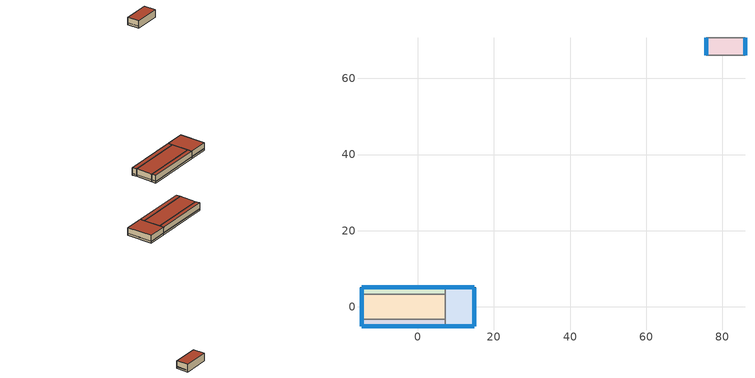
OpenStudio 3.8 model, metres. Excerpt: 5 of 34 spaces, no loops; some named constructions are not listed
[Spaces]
Outpatient Exam A  - Story Top
 floor adiabatic (Typical Interior Floor): -14.8,-5.09 -14.8,-3.32 7.24,-3.32 7.24,-5.09 z3.05
 wall outside: -14.8,-3.32 -14.8,-5.09 7.24,-5.09 z3.05:6.1
 wall to Outpatient Hall B  - Story Top: 7.24,-3.32 -14.8,-3.32 z3.05:6.1
 wall to Outpatient Office  - Story Top: 7.24,-5.09 7.24,-3.32 z3.05:6.1
 window (Window U-0.75 SHGC 0.65): -14.8,-3.34 -14.8,-5.07 / -14.77,-5.09 7.22,-5.09 z3.81:3.84
 roof outside: 7.24,-5.09 7.24,-3.32 -14.8,-3.32 -14.8,-5.09 z6.1
Outpatient Hall B  - Story Top
 floor adiabatic (Typical Interior Floor): -14.8,-3.32 -14.8,3.32 7.24,3.32 7.24,-3.32 z3.05
 wall outside: -14.8,3.32 -14.8,-3.32 z3.05:6.1
 wall to Outpatient Exam C  - Story Top: 7.24,3.32 -14.8,3.32 z3.05:6.1
 wall to Outpatient Office  - Story Top: 7.24,-3.32 7.24,3.32 z3.05:6.1
 window (Window U-0.75 SHGC 0.65): -14.8,3.29 -14.8,-3.29 z3.81:3.84
 roof outside: 7.24,-3.32 7.24,3.32 -14.8,3.32 -14.8,-3.32 z6.1
Outpatient Exam C  - Story Top
 floor adiabatic (Typical Interior Floor): -14.8,3.32 -14.8,5.09 7.24,5.09 7.24,3.32 z3.05
 wall outside: 7.24,5.09 -14.8,5.09 -14.8,3.32 z3.05:6.1
 wall to Outpatient Office  - Story Top: 7.24,3.32 7.24,5.09 z3.05:6.1
 window (Window U-0.75 SHGC 0.65): -14.8,5.07 -14.8,3.34 / 7.22,5.09 -14.77,5.09 z3.81:3.84
 roof outside: 7.24,3.32 7.24,5.09 -14.8,5.09 -14.8,3.32 z6.1
Outpatient Office  - Story Top
 floor adiabatic (Typical Interior Floor): 7.24,-5.09 7.24,5.09 14.8,5.09 14.8,-5.09 z3.05
 wall outside: 7.24,-5.09 14.8,-5.09 14.8,5.09 7.24,5.09 z3.05:6.1
 window (Window U-0.75 SHGC 0.65): 14.77,5.09 7.27,5.09 / 7.27,-5.09 14.77,-5.09 / 14.8,-5.07 14.8,5.07 z3.81:3.84
 roof outside: 14.8,-5.09 14.8,5.09 7.24,5.09 7.24,-5.09 z6.1
Outpatient Office  - Story Top 1
 floor adiabatic (Typical Interior Floor): 75.76,66.05 75.76,70.66 85.94,70.66 85.94,66.05 z3.05
 wall outside: 75.76,70.66 75.76,66.05 / 85.94,66.05 85.94,70.66 z3.05:6.1
 wall adiabatic (Typical Interior Wall): 85.94,70.66 75.76,70.66 / 75.76,66.05 85.94,66.05 z3.05:6.1
 window (Window U-0.75 SHGC 0.65): 75.76,70.64 75.76,66.08 / 85.94,66.08 85.94,70.64 z3.81:3.84
 roof outside: 85.94,66.05 85.94,70.66 75.76,70.66 75.76,66.05 z6.1
[Schedule:Ruleset]
Name | Default Day Schedule | Summer Design Day Schedule | Winter Design Day Schedule
Outpatient OR HtgSetp | Outpatient OR HtgSetp Default | Outpatient OR HtgSetp Summer Design Day | Outpatient OR HtgSetp Winter Design Day
Outpatient OR ClgSetp | Outpatient OR ClgSetp Default | Outpatient OR ClgSetp Summer Design Day | Outpatient OR ClgSetp Winter Design Day
[Schedule:Day]
Outpatient Radiology Equip WntrDsn|Sun Day: Average, 5, 15, 0.01, 24, 0, 0.01
34 space(s) Occ Sch Sunday 1: Average, 9, 15, 0, 10, 15, 0.00529243, 21, 15, 0, 22, 15, 0.00529243, 24, 0, 0
34 space(s) Occ Sch Saturday 1: Average, 8, 45, 0, 9, 0, 0.00396933, 9, 15, 0.00793865, 9, 30, 0.011908, 9, 45, 0.0158773, 10, 0, 0.011908, 10, 15, 0.00793865, 10, 30, 0.00396933, 10, 45, 0, 11, 0, 0.00264622, 11, 15, 0.00529243, 11, 30, 0.00793865, 11, 45, 0.0105849, 12, 0, 0.00793865, 12, 15, 0.00529243, 12, 30, 0.00264622, 12, 45, 0, 16, 15, 0, 16, 30, 0.00264622, 16, 45, 0.00529243, 17, 0, 0.00793865, 17, 15, 0.0105849, 17, 30, 0.00793865, 17, 45, 0.00529243, 18, 0, 0.00264622, 18, 15, 0, 20, 45, 0, 21, 0, 0.00396933, 21, 15, 0.00793865, 21, 30, 0.011908, 21, 45, 0.0158773, 22, 0, 0.011908, 22, 15, 0.00793865, 22, 30, 0.00396933, 22, 45, 0, 24, 0, 0
Outpatient OR HtgSetp Default; autogen Outpatient OR HtgSetp 0_day_sch; autogen Outpatient OR HtgSetp 1_day_sch: Average, 24, 0, 18.3
Outpatient OR HtgSetp Winter Design Day; Outpatient OR HtgSetp Summer Design Day: 24, 0, 18.3
Outpatient OR ClgSetp Default; autogen Outpatient OR ClgSetp 0_day_sch; autogen Outpatient OR ClgSetp 1_day_sch: Average, 6, 0, 22.2, 17, 0, 18.3, 24, 0, 22.2
Outpatient OR ClgSetp Winter Design Day; Outpatient OR ClgSetp Summer Design Day: 6, 0, 22.2, 17, 0, 18.3, 24, 0, 22.2
autogen Outpatient Radiology Equip 1_day_sch: Average, 6, 0, 0.01, 18, 0, 0.96, 24, 0, 0.01
[Schedule:Rule] Apply Sunday=Yes; Apply Monday=Yes; Apply Tuesday=Yes; Apply Wednesday=Yes; Apply Thursday=Yes; Apply Friday=Yes; Apply Saturday=Yes; Date Specification Type=SpecificDates; Specific Month 1=1; Specific Month 2=1; Specific Month 3=1; Specific Month 4=1; Specific Month 5=2; Specific Month 6=2; Specific Month 7=2; Specific Month 8=2; Specific Month 9=3; Specific Month 10=3; Specific Month 11=3; Specific Month 12=3; Specific Month 14=4; Specific Month 15=4; Specific Month 16=4; Specific Month 17=4; Specific Month 18=5; Specific Month 19=5; Specific Month 20=5; Specific Month 21=5; Specific Month 22=6; Specific Month 23=6; Specific Month 24=6; Specific Month 25=6; Specific Month 27=7; Specific Month 28=7; Specific Month 29=7; Specific Month 30=7; Specific Month 31=8; Specific Month 32=8; Specific Month 33=8; Specific Month 34=8; Specific Month 35=9; Specific Month 36=9; Specific Month 37=9; Specific Month 38=9; Specific Month 39=9; Specific Month 40=10; Specific Month 41=10; Specific Month 42=10; Specific Month 43=10; Specific Month 44=11; Specific Month 45=11; Specific Month 46=11; Specific Month 47=11; Specific Month 48=12; Specific Month 49=12; Specific Month 50=12; Specific Month 51=12; Specific Month 52=12
Name | Schedule Ruleset | Rule Order | Day Schedule | Specific Day 1 | Specific Day 2 | Specific Day 3 | Specific Day 4 | Specific Day 5 | Specific Day 6 | Specific Day 7 | Specific Day 8 | Specific Day 9 | Specific Day 10 | Specific Day 11 | Specific Day 12 | Specific Month 13 | Specific Day 13 | Specific Day 14 | Specific Day 15 | Specific Day 16 | Specific Day 17 | Specific Day 18 | Specific Day 19 | Specific Day 20 | Specific Day 21 | Specific Day 22 | Specific Day 23 | Specific Day 24 | Specific Day 25 | Specific Month 26 | Specific Day 26 | Specific Day 27 | Specific Day 28 | Specific Day 29 | Specific Day 30 | Specific Day 31 | Specific Day 32 | Specific Day 33 | Specific Day 34 | Specific Day 35 | Specific Day 36 | Specific Day 37 | Specific Day 38 | Specific Day 39 | Specific Day 40 | Specific Day 41 | Specific Day 42 | Specific Day 43 | Specific Day 44 | Specific Day 45 | Specific Day 46 | Specific Day 47 | Specific Day 48 | Specific Day 49 | Specific Day 50 | Specific Day 51 | Specific Day 52
autogen Outpatient OR ClgSetp 0 | Outpatient OR ClgSetp | 0 | autogen Outpatient OR ClgSetp 0_day_sch | 6 | 13 | 20 | 27 | 3 | 10 | 17 | 24 | 3 | 10 | 17 | 24 | 3 | 31 | 7 | 14 | 21 | 28 | 5 | 12 | 19 | 26 | 2 | 9 | 16 | 23 | 6 | 30 | 7 | 14 | 21 | 28 | 4 | 11 | 18 | 25 | 1 | 8 | 15 | 22 | 29 | 6 | 13 | 20 | 27 | 3 | 10 | 17 | 24 | 1 | 8 | 15 | 22 | 29
autogen Outpatient OR ClgSetp 1 | Outpatient OR ClgSetp | 1 | autogen Outpatient OR ClgSetp 1_day_sch | 7 | 14 | 21 | 28 | 4 | 11 | 18 | 25 | 4 | 11 | 18 | 25 | 4 | 1 | 8 | 15 | 22 | 29 | 6 | 13 | 20 | 27 | 3 | 10 | 17 | 24 | 7 | 1 | 8 | 15 | 22 | 29 | 5 | 12 | 19 | 26 | 2 | 9 | 16 | 23 | 30 | 7 | 14 | 21 | 28 | 4 | 11 | 18 | 25 | 2 | 9 | 16 | 23 | 30
autogen Outpatient OR HtgSetp 0 | Outpatient OR HtgSetp | 0 | autogen Outpatient OR HtgSetp 0_day_sch | 6 | 13 | 20 | 27 | 3 | 10 | 17 | 24 | 3 | 10 | 17 | 24 | 3 | 31 | 7 | 14 | 21 | 28 | 5 | 12 | 19 | 26 | 2 | 9 | 16 | 23 | 6 | 30 | 7 | 14 | 21 | 28 | 4 | 11 | 18 | 25 | 1 | 8 | 15 | 22 | 29 | 6 | 13 | 20 | 27 | 3 | 10 | 17 | 24 | 1 | 8 | 15 | 22 | 29
autogen Outpatient OR HtgSetp 1 | Outpatient OR HtgSetp | 1 | autogen Outpatient OR HtgSetp 1_day_sch | 7 | 14 | 21 | 28 | 4 | 11 | 18 | 25 | 4 | 11 | 18 | 25 | 4 | 1 | 8 | 15 | 22 | 29 | 6 | 13 | 20 | 27 | 3 | 10 | 17 | 24 | 7 | 1 | 8 | 15 | 22 | 29 | 5 | 12 | 19 | 26 | 2 | 9 | 16 | 23 | 30 | 7 | 14 | 21 | 28 | 4 | 11 | 18 | 25 | 2 | 9 | 16 | 23 | 30
